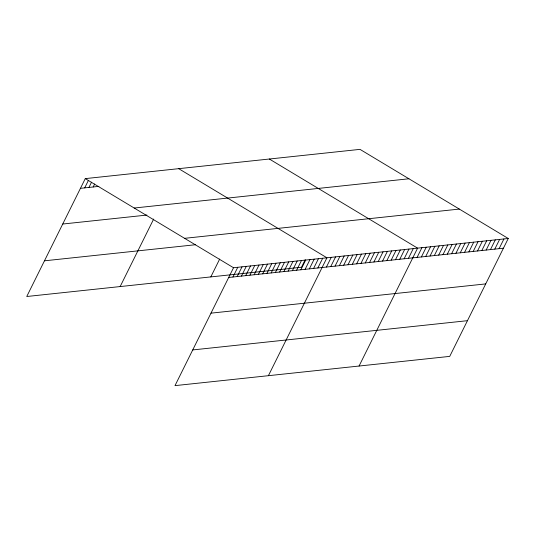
<?xml version="1.0" encoding="UTF-8"?>
<svg xmlns="http://www.w3.org/2000/svg" width="535" height="535" viewBox="0 0 535 535"><rect width="100%" height="100%" fill="white"/><g stroke="black" fill="none" stroke-linecap="round" stroke-linejoin="round"><path stroke-width="0.8" d="M508.25 238.49L233.527 267.741L174.999 385.635L449.728 356.384L508.25 238.49L360.002 149.365L85.272 178.616L26.75 296.51L301.472 267.259L305.164 259.823M84.697 187.879L88.409 180.402M88.937 187.431L91.538 182.194M93.184 186.976L94.668 183.986M120.154 286.566L153.679 219.036M210.817 276.909L219.678 259.06M232.946 277.01L237.767 267.293M237.192 276.555L242.014 266.838M241.439 276.107L246.26 266.383M245.685 275.652L250.507 265.935M249.932 275.197L254.754 265.48M254.172 274.749L259 265.032M258.418 274.294L263.247 264.578M262.665 273.846L267.493 264.123M266.911 273.392L271.733 263.675M271.158 272.937L275.98 263.22M275.405 272.489L280.226 262.772M279.651 272.034L284.473 262.317M283.898 271.586L288.719 261.862M288.138 271.131L292.966 261.414M292.384 270.677L297.213 260.96M296.631 270.228L301.459 260.512M300.877 269.774L305.706 260.057M305.124 269.326L309.946 259.602M309.37 268.871L314.192 259.154M313.617 268.423L318.439 258.699M317.864 267.968L322.685 258.251M268.409 375.69L326.932 257.796L178.683 168.665M326.424 267.059L331.245 257.335M330.744 266.597L335.565 256.88M335.057 266.136L339.885 256.419M339.377 265.674L344.199 255.957M343.691 265.22L348.519 255.496M348.011 264.758L352.832 255.041M352.324 264.297L357.153 254.58M356.644 263.835L361.466 254.118M360.958 263.38L365.786 253.657M365.278 262.919L370.1 253.202M369.598 262.458L374.42 252.741M373.911 262.003L378.74 252.279M378.232 261.541L383.053 251.824M382.545 261.08L387.373 251.363M386.865 260.619L391.687 250.902M391.179 260.164L396.007 250.44M395.499 259.702L400.32 249.985M399.812 259.241L404.641 249.524M404.132 258.779L408.954 249.063M408.446 258.325L413.274 248.601M359.065 366.04L417.588 248.146L269.339 159.015M417.086 257.402L421.908 247.685M421.399 256.947L426.228 247.224M425.72 256.486L430.541 246.769M430.033 256.024L434.861 246.307M434.353 255.563L439.175 245.846M438.667 255.108L443.495 245.384M442.987 254.647L447.808 244.93M447.3 254.185L452.128 244.468M451.62 253.724L456.442 244.007M455.94 253.269L460.762 243.545M460.254 252.808L465.082 243.091M464.574 252.346L469.396 242.629M468.887 251.891L473.716 242.168M473.207 251.43L478.029 241.713M477.521 250.968L482.349 241.252M481.841 250.507L486.663 240.79M486.154 250.052L490.983 240.329M490.475 249.591L495.296 239.874M494.788 249.129L499.616 239.412M499.108 248.668L503.93 238.951M80.451 188.333L98.848 186.374M134.198 208.028L408.921 178.777M62.729 224.031L146.938 215.063M184.602 238.329L459.324 209.078M44.472 260.812L195.435 244.736M228.699 277.458L503.428 248.213M210.977 313.156L485.706 283.911M192.72 349.937L467.45 320.686M85.272 178.616L233.527 267.741"/></g></svg>
